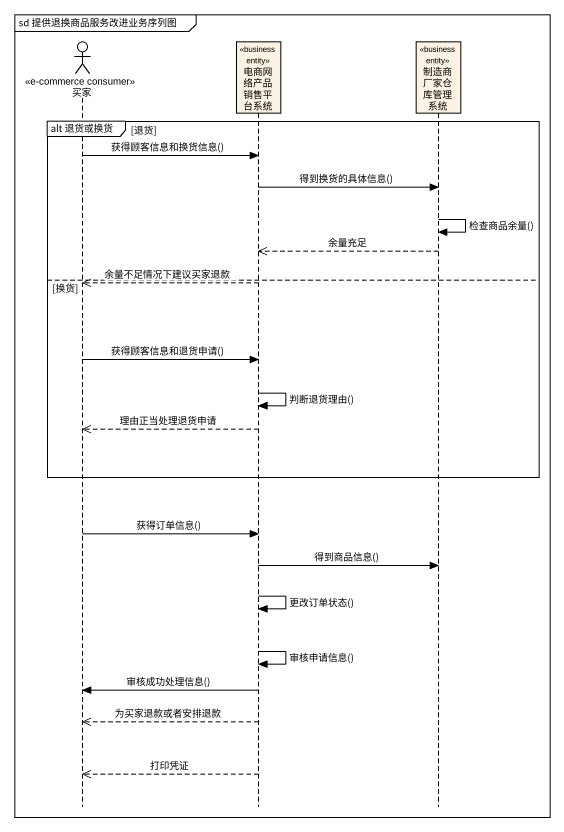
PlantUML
@startuml
mainframe sd 提供退换商品服务改进业务序列图
hide footbox
actor 买家 <<e-commerce consumer>>
participant 电商网络产品销售平台系统 <<business entity>>
participant 制造商厂家仓库管理系统 <<business entity>>

group alt 退货或换货 [退货]
  买家 -> 电商网络产品销售平台系统 : 获得顾客信息和换货信息()
  电商网络产品销售平台系统 -> 制造商厂家仓库管理系统 : 得到换货的具体信息()
  制造商厂家仓库管理系统 -> 制造商厂家仓库管理系统 : 检查商品余量()
  制造商厂家仓库管理系统 -->> 电商网络产品销售平台系统 : 余量充足
else 换货
  电商网络产品销售平台系统 -->> 买家 : 余量不足情况下建议买家退款
  买家 -> 电商网络产品销售平台系统 : 获得顾客信息和退货申请()
  电商网络产品销售平台系统 -> 电商网络产品销售平台系统 : 判断退货理由()
  电商网络产品销售平台系统 -->> 买家 : 理由正当处理退货申请
end
买家 -> 电商网络产品销售平台系统 : 获得订单信息()
电商网络产品销售平台系统 -> 制造商厂家仓库管理系统 : 得到商品信息()
电商网络产品销售平台系统 -> 电商网络产品销售平台系统 : 更改订单状态()
电商网络产品销售平台系统 -> 电商网络产品销售平台系统 : 审核申请信息()
电商网络产品销售平台系统 -> 买家 : 审核成功处理信息()
电商网络产品销售平台系统 -->> 买家 : 为买家退款或者安排退款
电商网络产品销售平台系统 -->> 买家 : 打印凭证
@enduml
